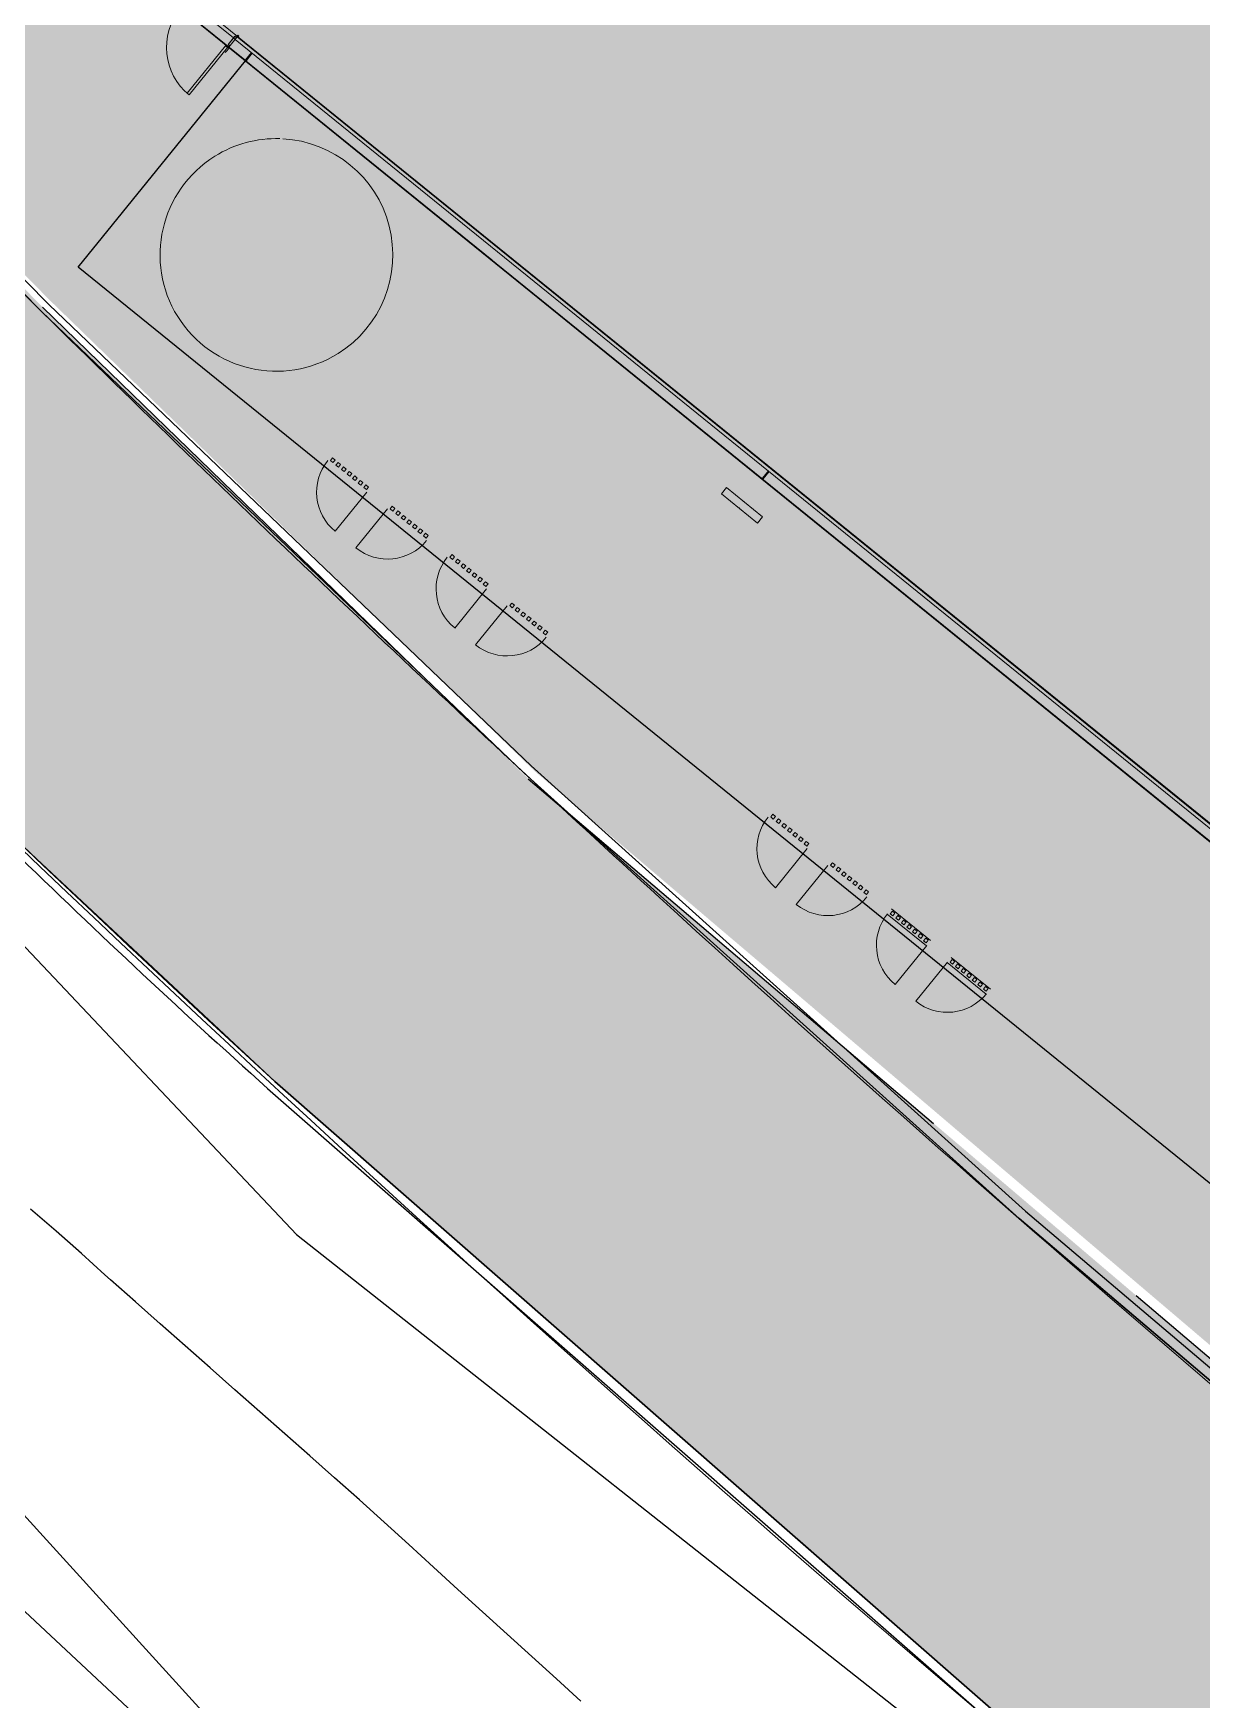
# Model space of a CAD drawing. Header units: metres. Extents: x 3 to 509016, y 4 to 6969473.
# Drawn here: x 507828.73 to 507846.29, y 6967103.92 to 6967128.99 of the extents above; entities that cross this region are included whole.
import ezdxf

# ---------------------------------------------------------------- set-up
doc = ezdxf.new("R2010")
doc.units = ezdxf.units.M
doc.linetypes.add('ISO-DASHED', pattern=[12, 8, -4])
doc.linetypes.add('ISO-DATUM', pattern=[30, 25, -5])
doc.layers.add('_PROP-BDY', color=6, linetype='Continuous', plot=False)
doc.layers.add('A-DOOR', color=252, linetype='Continuous', lineweight=5, plot=False)
for name, color, linetype, lineweight in [('A-DOOR-FRAM', 252, 'Continuous', 5), ('A-FLOR', 252, 'Continuous', 5), ('A-GLAZ-CWMG', 252, 'Continuous', 5), ('A-WALL', 252, 'Continuous', 5), ('A-WALL-FNSH', 252, 'Continuous', 5), ('D_UG_PIPES', 252, 'EXIST_SWD', 0), ('F-FIRE', 252, 'Continuous', 5), ('P-EQPM', 252, 'Continuous', 5)]:
    doc.layers.add(name, color=color, linetype=linetype, lineweight=lineweight)
doc.layers.add('C_HATCH_PR_BUILDING', color=7, linetype='Continuous', true_color=0xffffff)
doc.layers.add('HATCH_PAVEMENT_FOOTPATH', color=7, linetype='Continuous', true_color=0xffe8a3)
for name, color, linetype in [('CIV_BUILDING FOOTPRINT', 252, 'ISO-DATUM'), ('EWS_BATTER TOE', 252, 'Continuous'), ('HATCH_PAVEMENT_CARPARK', 254, 'Continuous'), ('KRB_BACK', 252, 'Continuous'), ('KRB_INV BARRIER [TYPE 1]', 2, 'ISO-DASHED'), ('KRB_LIP', 252, 'Continuous'), ('PAV_FOOTPATH', 252, 'Continuous'), ('STRINGS LIP', 60, 'Continuous'), ('TOPO_BANK', 252, 'Continuous'), ('XREF', 7, 'Continuous')]:
    doc.layers.add(name, color=color, linetype=linetype)
doc.styles.get("Standard").update_dxf_attribs({"font": 'ARIALN.TTF'})
doc.linetypes.add('EXIST_SWD', pattern='A,5,-2.5,5,-2,["SWD",Standard,S=2.5,R=0,X=0,Y=-1.25],-8,5,-2.5,5,-2.5', length=37.5)

# ---------------------------------------------------------------- blocks, each defined once
blk = doc.blocks.new('XD_HATCH')
at = {"layer": 'C_HATCH_PR_BUILDING'}
h = blk.add_hatch(color=256, dxfattribs=at)
h.dxf.hatch_style = 1
h.paths.add_polyline_path([(507766.711, 6967255.442), (507736.522, 6967229.203), (507736.707, 6967228.989), (507736.687, 6967228.971), (507782.566, 6967176.226), (507795.661, 6967161.161), (507797.004, 6967162.328), (507817.315, 6967142.708), (507816.19, 6967141.318), (507902.111, 6967071.732), (507911.801, 6967083.72), (507919.918, 6967093.76), (507927.265, 6967102.833), (507888.211, 6967134.462), (507891.102, 6967138.268), (507841.624, 6967217.742), (507824.766, 6967203.095), (507829.311, 6967190.607), (507825.752, 6967187.514), (507795.494, 6967222.404)])
at = {"layer": 'HATCH_PAVEMENT_CARPARK'}
h = blk.add_hatch(color=256, dxfattribs=at)
h.dxf.hatch_style = 1
edge = h.paths.add_edge_path()
edge.add_arc((507820.003, 6967266.085), 90.985, 212.49045, 214.43315, ccw=False)
edge.add_line((507743.26, 6967217.211), (507739.398, 6967223.586))
edge.add_line((507739.398, 6967223.586), (507735.794, 6967229.354))
edge.add_arc((507741.735, 6967233.063), 7.004, 130.4092, 211.9744, ccw=False)
edge.add_line((507737.195, 6967238.395), (507750.654, 6967250.094))
edge.add_line((507750.654, 6967250.094), (507741.05, 6967244.042))
edge.add_line((507741.05, 6967244.042), (507736.887, 6967241.488))
edge.add_line((507736.887, 6967241.488), (507736.596, 6967241.375))
edge.add_line((507736.596, 6967241.375), (507734.55, 6967240.12))
edge.add_line((507734.55, 6967240.12), (507731.321, 6967238.12))
edge.add_line((507731.321, 6967238.12), (507725.641, 6967234.654))
edge.add_line((507725.641, 6967234.654), (507731.043, 6967225.636))
edge.add_line((507731.043, 6967225.636), (507734.314, 6967220.406))
edge.add_line((507734.314, 6967220.406), (507740.71, 6967210.555))
edge.add_arc((507792.018, 6967243.469), 60.957, 212.67978, 223.00419)
edge.add_line((507747.44, 6967201.893), (507760.817, 6967187.542))
edge.add_line((507760.817, 6967187.542), (507809.449, 6967136.334))
edge.add_line((507809.449, 6967136.334), (507818.102, 6967127.228))
edge.add_line((507818.102, 6967127.228), (507823.852, 6967121.378))
edge.add_line((507823.852, 6967121.378), (507824.492, 6967120.745))
edge.add_arc((508006.447, 6967303.151), 257.643, 225.07103, 227.49079)
edge.add_line((507832.355, 6967113.225), (507846.232, 6967101.068))
edge.add_line((507846.232, 6967101.068), (507853.401, 6967095.287))
edge.add_line((507853.401, 6967095.287), (507861.259, 6967089.103))
edge.add_line((507861.259, 6967089.103), (507875.892, 6967078.04))
edge.add_line((507875.892, 6967078.04), (507894.996, 6967066.105))
edge.add_line((507894.996, 6967066.105), (507898.306, 6967064.422))
edge.add_arc((507903.258, 6967076.442), 13, 247.607, 320.5781)
edge.add_line((507913.301, 6967068.186), (507923.209, 6967080.381))
edge.add_line((507923.209, 6967080.381), (507928.884, 6967087.367))
edge.add_line((507928.884, 6967087.367), (507934.503, 6967094.285))
edge.add_arc((507925.6, 6967101.304), 11.338, 321.7466, 356.9562)
edge.add_arc((507925.051, 6967101.301), 11.886, 357.1121, 390.6511)
edge.add_line((507935.276, 6967107.361), (507928.355, 6967118.419))
edge.add_arc((507932.593, 6967121.072), 5, 172.2504, 212.042, ccw=False)
edge.add_line((507927.638, 6967121.746), (507927.905, 6967123.707))
edge.add_line((507927.905, 6967123.707), (507927.905, 6967123.707))
edge.add_line((507927.905, 6967123.707), (507928.222, 6967126.036))
edge.add_line((507928.222, 6967126.036), (507922.15, 6967126.731))
edge.add_line((507922.15, 6967126.731), (507921.982, 6967124.77))
edge.add_line((507921.982, 6967124.77), (507922.008, 6967120.889))
edge.add_arc((507933.653, 6967120.754), 11.645, 179.3346, 190.5058)
edge.add_arc((507935.181, 6967121.115), 13.214, 190.8395, 200.6804)
edge.add_arc((507934.907, 6967121.234), 13.001, 201.5983, 211.6011)
edge.add_line((507923.833, 6967114.422), (507928.422, 6967107.084))
edge.add_arc((507919.474, 6967101.5), 10.548, 18.5241, 31.9651, ccw=False)
edge.add_line((507929.475, 6967104.851), (507929.787, 6967103.654))
edge.add_line((507929.787, 6967103.654), (507929.949, 6967102.428))
edge.add_arc((507919.973, 6967101.735), 10, -10.2075, 3.9733, ccw=False)
edge.add_arc((507921.309, 6967101.319), 8.612, 334.462, 350.9422, ccw=False)
edge.add_line((507929.08, 6967097.606), (507928.501, 6967096.513))
edge.add_line((507928.501, 6967096.513), (507927.791, 6967095.501))
edge.add_line((507927.791, 6967095.501), (507924.256, 6967091.166))
edge.add_line((507924.256, 6967091.166), (507918.568, 6967084.191))
edge.add_line((507918.568, 6967084.191), (507911.58, 6967075.614))
edge.add_line((507911.58, 6967075.614), (507910.645, 6967074.541))
edge.add_line((507910.645, 6967074.541), (507910.131, 6967074.048))
edge.add_line((507910.131, 6967074.048), (507909.863, 6967073.813))
edge.add_line((507909.863, 6967073.813), (507909.587, 6967073.587))
edge.add_line((507909.587, 6967073.587), (507909.304, 6967073.367))
edge.add_line((507909.304, 6967073.367), (507909.013, 6967073.157))
edge.add_line((507909.013, 6967073.157), (507908.416, 6967072.764))
edge.add_line((507908.416, 6967072.764), (507907.795, 6967072.408))
edge.add_line((507907.795, 6967072.408), (507907.154, 6967072.091))
edge.add_line((507907.154, 6967072.091), (507906.825, 6967071.948))
edge.add_line((507906.825, 6967071.948), (507906.493, 6967071.814))
edge.add_line((507906.493, 6967071.814), (507905.816, 6967071.577))
edge.add_line((507905.816, 6967071.577), (507905.127, 6967071.382))
edge.add_line((507905.127, 6967071.382), (507904.429, 6967071.208))
edge.add_line((507904.429, 6967071.208), (507903.012, 6967071.034))
edge.add_line((507903.012, 6967071.034), (507901.581, 6967071.056))
edge.add_line((507901.581, 6967071.056), (507900.489, 6967071.127))
edge.add_line((507900.489, 6967071.127), (507899.41, 6967071.292))
edge.add_line((507899.41, 6967071.292), (507898.989, 6967071.383))
edge.add_line((507898.989, 6967071.383), (507898.134, 6967071.614))
edge.add_line((507898.134, 6967071.614), (507897.297, 6967071.904))
edge.add_line((507897.297, 6967071.904), (507895.368, 6967072.947))
edge.add_line((507895.368, 6967072.947), (507879.298, 6967082.987))
edge.add_line((507879.298, 6967082.987), (507866.995, 6967092.289))
edge.add_line((507866.995, 6967092.289), (507856.54, 6967100.453))
edge.add_line((507856.54, 6967100.453), (507836.168, 6967117.777))
edge.add_line((507836.168, 6967117.777), (507828.863, 6967124.875))
edge.add_line((507828.863, 6967124.875), (507821.037, 6967132.845))
edge.add_line((507821.037, 6967132.845), (507813.741, 6967140.457))
edge.add_line((507813.741, 6967140.457), (507815.658, 6967142.761))
edge.add_line((507815.658, 6967142.761), (507797.065, 6967160.683))
edge.add_line((507797.065, 6967160.683), (507795.715, 6967159.508))
edge.add_line((507795.715, 6967159.508), (507754.472, 6967202.936))
edge.add_line((507754.472, 6967202.936), (507751.459, 6967206.268))
edge.add_arc((507819.868, 6967266.093), 90.877, 214.4857, 221.17028, ccw=False)
at = {"layer": 'HATCH_PAVEMENT_FOOTPATH'}
h = blk.add_hatch(color=256, dxfattribs=at)
h.dxf.hatch_style = 1
h.paths.add_polyline_path([(507816.19, 6967141.318), (507817.315, 6967142.708), (507797.004, 6967162.328), (507795.661, 6967161.161), (507782.566, 6967176.226), (507736.687, 6967228.971), (507736.707, 6967228.989), (507736.521, 6967229.201), (507736.245, 6967228.918), (507736.554, 6967228.404), (507736.811, 6967227.975), (507737.068, 6967227.546), (507737.326, 6967227.118), (507737.583, 6967226.689), (507737.846, 6967226.25), (507738.098, 6967225.832), (507738.355, 6967225.403), (507738.613, 6967224.974), (507738.87, 6967224.546), (507739.128, 6967224.117), (507739.435, 6967223.606), (507739.647, 6967223.266), (507739.913, 6967222.842), (507740.178, 6967222.419), (507740.444, 6967221.995), (507740.709, 6967221.571), (507740.974, 6967221.147), (507741.24, 6967220.723), (507741.411, 6967220.45), (507741.505, 6967220.3), (507741.77, 6967219.876), (507742.035, 6967219.452), (507742.301, 6967219.028), (507742.566, 6967218.604), (507742.831, 6967218.18), (507743.096, 6967217.756), (507743.387, 6967217.291), (507743.629, 6967216.913), (507743.901, 6967216.494), (507744.224, 6967216), (507744.45, 6967215.66), (507744.728, 6967215.246), (507745.084, 6967214.723), (507745.292, 6967214.422), (507745.577, 6967214.012), (507745.865, 6967213.604), (507746.155, 6967213.198), (507746.447, 6967212.793), (507746.741, 6967212.39), (507747.038, 6967211.989), (507747.337, 6967211.589), (507747.638, 6967211.19), (507747.941, 6967210.794), (507748.246, 6967210.399), (507748.554, 6967210.006), (507748.863, 6967209.614), (507749.175, 6967209.224), (507749.489, 6967208.836), (507749.805, 6967208.45), (507750.123, 6967208.065), (507750.444, 6967207.683), (507750.766, 6967207.301), (507751.091, 6967206.922), (507751.417, 6967206.545), (507751.571, 6967206.368), (507751.748, 6967206.173), (507752.418, 6967205.431), (507753.089, 6967204.689), (507753.759, 6967203.947), (507754.582, 6967203.038), (507755.112, 6967202.479), (507755.8, 6967201.754), (507756.489, 6967201.029), (507757.178, 6967200.304), (507757.866, 6967199.579), (507758.555, 6967198.854), (507758.732, 6967198.667), (507759.244, 6967198.129), (507759.932, 6967197.404), (507760.621, 6967196.679), (507761.31, 6967195.953), (507761.998, 6967195.228), (507762.687, 6967194.503), (507763.375, 6967193.778), (507764.064, 6967193.053), (507764.753, 6967192.328), (507765.276, 6967191.777), (507765.441, 6967191.603), (507766.13, 6967190.878), (507766.819, 6967190.153), (507767.507, 6967189.428), (507768.196, 6967188.702), (507768.885, 6967187.977), (507769.573, 6967187.252), (507770.262, 6967186.527), (507770.951, 6967185.802), (507771.639, 6967185.077), (507772.328, 6967184.352), (507773.016, 6967183.627), (507773.705, 6967182.902), (507774.394, 6967182.176), (507775.082, 6967181.451), (507775.771, 6967180.726), (507776.46, 6967180.001), (507777.148, 6967179.276), (507777.837, 6967178.551), (507778.526, 6967177.826), (507779.214, 6967177.101), (507779.903, 6967176.376), (507780.591, 6967175.651), (507781.28, 6967174.925), (507781.969, 6967174.2), (507782.657, 6967173.475), (507783.346, 6967172.75), (507784.035, 6967172.025), (507784.723, 6967171.3), (507785.412, 6967170.575), (507786.101, 6967169.85), (507786.789, 6967169.125), (507787.478, 6967168.399), (507788.166, 6967167.674), (507788.855, 6967166.949), (507789.544, 6967166.224), (507790.232, 6967165.499), (507790.921, 6967164.774), (507791.61, 6967164.049), (507792.298, 6967163.324), (507792.987, 6967162.599), (507793.676, 6967161.874), (507794.364, 6967161.148), (507795.053, 6967160.423), (507795.725, 6967159.716), (507796.281, 6967160.199), (507797.07, 6967160.886), (507797.235, 6967160.727), (507797.955, 6967160.033), (507798.675, 6967159.339), (507799.395, 6967158.645), (507800.115, 6967157.951), (507800.835, 6967157.257), (507801.555, 6967156.563), (507802.275, 6967155.869), (507802.995, 6967155.175), (507803.715, 6967154.481), (507804.435, 6967153.787), (507805.155, 6967153.093), (507805.875, 6967152.399), (507806.595, 6967151.705), (507807.315, 6967151.011), (507808.035, 6967150.317), (507808.755, 6967149.623), (507809.475, 6967148.929), (507810.195, 6967148.235), (507810.915, 6967147.541), (507811.635, 6967146.847), (507812.355, 6967146.153), (507813.074, 6967145.459), (507813.794, 6967144.765), (507814.514, 6967144.071), (507815.234, 6967143.377), (507815.861, 6967142.774), (507815.606, 6967142.459), (507814.977, 6967141.681), (507814.348, 6967140.904), (507813.941, 6967140.466), (507814.091, 6967140.308), (507816.88, 6967137.44), (507817.569, 6967136.715), (507818.257, 6967135.99), (507818.946, 6967135.265), (507819.635, 6967134.54), (507820.323, 6967133.815), (507821.145, 6967132.95), (507821.708, 6967132.376), (507822.409, 6967131.662), (507823.11, 6967130.949), (507823.81, 6967130.235), (507824.511, 6967129.521), (507825.211, 6967128.808), (507825.912, 6967128.094), (507826.613, 6967127.381), (507827.313, 6967126.667), (507828.014, 6967125.954), (507828.714, 6967125.24), (507828.968, 6967124.982), (507829.423, 6967124.54), (507830.14, 6967123.843), (507830.858, 6967123.146), (507831.575, 6967122.449), (507832.292, 6967121.752), (507833.009, 6967121.055), (507833.726, 6967120.358), (507834.444, 6967119.662), (507835.161, 6967118.965), (507835.878, 6967118.268), (507836.269, 6967117.888), (507836.608, 6967117.6), (507837.37, 6967116.952), (507838.132, 6967116.304), (507838.893, 6967115.656), (507839.655, 6967115.009), (507840.417, 6967114.361), (507841.179, 6967113.713), (507841.941, 6967113.065), (507842.702, 6967112.417), (507843.464, 6967111.77), (507844.226, 6967111.122), (507844.988, 6967110.474), (507845.75, 6967109.826), (507846.511, 6967109.178), (507847.273, 6967108.531), (507848.035, 6967107.883), (507848.797, 6967107.235), (507849.559, 6967106.587), (507850.32, 6967105.939), (507851.082, 6967105.291), (507851.844, 6967104.644), (507852.606, 6967103.996), (507853.368, 6967103.348), (507854.129, 6967102.7), (507854.891, 6967102.052), (507855.653, 6967101.405), (507856.415, 6967100.757), (507856.635, 6967100.57), (507857.19, 6967100.136), (507857.979, 6967099.52), (507858.767, 6967098.905), (507859.555, 6967098.289), (507860.343, 6967097.674), (507861.131, 6967097.058), (507861.919, 6967096.443), (507862.707, 6967095.827), (507863.496, 6967095.212), (507864.284, 6967094.596), (507865.072, 6967093.981), (507865.86, 6967093.365), (507866.648, 6967092.75), (507867.086, 6967092.408), (507867.439, 6967092.141), (507868.236, 6967091.538), (507869.034, 6967090.935), (507869.832, 6967090.332), (507870.629, 6967089.729), (507871.427, 6967089.126), (507872.225, 6967088.523), (507873.022, 6967087.92), (507873.82, 6967087.317), (507874.618, 6967086.714), (507875.416, 6967086.111), (507876.213, 6967085.508), (507877.011, 6967084.905), (507877.809, 6967084.301), (507878.606, 6967083.698), (507879.394, 6967083.104), (507880.242, 6967082.574), (507881.09, 6967082.045), (507881.938, 6967081.515), (507882.786, 6967080.985), (507883.634, 6967080.455), (507884.482, 6967079.925), (507885.331, 6967079.395), (507886.179, 6967078.865), (507887.027, 6967078.335), (507887.875, 6967077.806), (507888.723, 6967077.276), (507889.571, 6967076.746), (507890.419, 6967076.216), (507890.786, 6967075.987), (507891.267, 6967075.686), (507892.115, 6967075.156), (507892.963, 6967074.626), (507893.811, 6967074.097), (507894.659, 6967073.567), (507895.507, 6967073.037), (507895.932, 6967072.787), (507896.368, 6967072.553), (507896.812, 6967072.337), (507897.264, 6967072.139), (507897.724, 6967071.959), (507898.191, 6967071.798), (507898.393, 6967071.735), (507898.664, 6967071.655), (507899.143, 6967071.532), (507899.625, 6967071.428), (507900.112, 6967071.343), (507900.602, 6967071.277), (507901.094, 6967071.232), (507901.587, 6967071.206), (507902.081, 6967071.2), (507902.575, 6967071.213), (507903.067, 6967071.247), (507903.173, 6967071.258), (507902.299, 6967071.964), (507902.111, 6967071.732)])
blk = doc.blocks.new('25027_BNP_Skygate Play-Sheet - 000101 - SITE PLAN')
at = {"layer": '_PROP-BDY'}
for p, q in [((-2260611, 4059444), (-2388364, 4033725)), ((-2388364, 4033725), (-2421585, 4021829))]:
    blk.add_line(p, q, dxfattribs=at)
at = {"layer": 'A-DOOR'}
for p, q in [((-2379834, 4026781), (-2380080, 4027496)), ((-2379456, 4026912), (-2379702, 4027627)), ((-2379372, 4026914), (-2379419, 4026898)), ((-2379419, 4026898), (-2379403, 4026850)), ((-2379356, 4026867), (-2379372, 4026914)), ((-2379270, 4026949), (-2379317, 4026933)), ((-2379317, 4026933), (-2379301, 4026885)), ((-2379301, 4026885), (-2379254, 4026902)), ((-2379254, 4026902), (-2379270, 4026949)), ((-2379168, 4026984), (-2379216, 4026968)), ((-2379216, 4026968), (-2379199, 4026921)), ((-2379199, 4026921), (-2379152, 4026937)), ((-2379152, 4026937), (-2379168, 4026984)), ((-2379067, 4027019), (-2379114, 4027003)), ((-2379114, 4027003), (-2379098, 4026956)), ((-2379098, 4026956), (-2379050, 4026972)), ((-2379050, 4026972), (-2379067, 4027019)), ((-2378965, 4027054), (-2379012, 4027038)), ((-2379012, 4027038), (-2378996, 4026991)), ((-2378996, 4026991), (-2378948, 4027007)), ((-2378948, 4027007), (-2378965, 4027054)), ((-2378863, 4027089), (-2378910, 4027073)), ((-2378910, 4027073), (-2378894, 4027026)), ((-2378894, 4027026), (-2378847, 4027042)), ((-2378847, 4027042), (-2378863, 4027089)), ((-2378761, 4027124), (-2378808, 4027108)), ((-2378808, 4027108), (-2378792, 4027061)), ((-2378792, 4027061), (-2378745, 4027077)), ((-2378745, 4027077), (-2378761, 4027124)), ((-2382021, 4026028), (-2382267, 4026743)), ((-2381642, 4026159), (-2381889, 4026874)), ((-2380160, 4026643), (-2380207, 4026626)), ((-2380144, 4026595), (-2380160, 4026643)), ((-2380058, 4026678), (-2380105, 4026662)), ((-2380105, 4026662), (-2380089, 4026614)), ((-2380042, 4026631), (-2380058, 4026678)), ((-2379956, 4026713), (-2380003, 4026697)), ((-2380003, 4026697), (-2379987, 4026649)), ((-2379987, 4026649), (-2379940, 4026666)), ((-2379940, 4026666), (-2379956, 4026713)), ((-2379854, 4026748), (-2379902, 4026732)), ((-2379902, 4026732), (-2379885, 4026684)), ((-2379885, 4026684), (-2379838, 4026701)), ((-2379838, 4026701), (-2379854, 4026748)), ((-2379403, 4026850), (-2379356, 4026867)), ((-2380465, 4026537), (-2380513, 4026521)), ((-2380513, 4026521), (-2380496, 4026474)), ((-2380496, 4026474), (-2380449, 4026490)), ((-2380449, 4026490), (-2380465, 4026537)), ((-2380364, 4026573), (-2380411, 4026556)), ((-2380411, 4026556), (-2380395, 4026509)), ((-2380395, 4026509), (-2380347, 4026525)), ((-2380347, 4026525), (-2380364, 4026573)), ((-2380262, 4026608), (-2380309, 4026591)), ((-2380309, 4026591), (-2380293, 4026544)), ((-2380293, 4026544), (-2380245, 4026560)), ((-2380245, 4026560), (-2380262, 4026608)), ((-2380207, 4026626), (-2380191, 4026579)), ((-2380191, 4026579), (-2380144, 4026595)), ((-2380089, 4026614), (-2380042, 4026631)), ((-2381559, 4026161), (-2381606, 4026145)), ((-2381606, 4026145), (-2381590, 4026097)), ((-2381542, 4026114), (-2381559, 4026161)), ((-2381457, 4026196), (-2381504, 4026180)), ((-2381504, 4026180), (-2381488, 4026133)), ((-2381488, 4026133), (-2381441, 4026149)), ((-2381441, 4026149), (-2381457, 4026196)), ((-2381355, 4026231), (-2381402, 4026215)), ((-2381402, 4026215), (-2381386, 4026168)), ((-2381386, 4026168), (-2381339, 4026184)), ((-2381339, 4026184), (-2381355, 4026231)), ((-2381253, 4026266), (-2381300, 4026250)), ((-2381300, 4026250), (-2381284, 4026203)), ((-2381284, 4026203), (-2381237, 4026219)), ((-2381237, 4026219), (-2381253, 4026266)), ((-2381151, 4026301), (-2381199, 4026285)), ((-2381199, 4026285), (-2381182, 4026238)), ((-2381182, 4026238), (-2381135, 4026254)), ((-2381135, 4026254), (-2381151, 4026301)), ((-2381049, 4026336), (-2381097, 4026320)), ((-2381097, 4026320), (-2381080, 4026273)), ((-2381080, 4026273), (-2381033, 4026289)), ((-2381033, 4026289), (-2381049, 4026336)), ((-2380948, 4026371), (-2380995, 4026355)), ((-2380995, 4026355), (-2380979, 4026308)), ((-2380979, 4026308), (-2380931, 4026324)), ((-2380931, 4026324), (-2380948, 4026371)), ((-2382346, 4025890), (-2382394, 4025874)), ((-2382330, 4025843), (-2382346, 4025890)), ((-2382245, 4025925), (-2382292, 4025909)), ((-2382292, 4025909), (-2382276, 4025861)), ((-2382228, 4025878), (-2382245, 4025925)), ((-2382143, 4025960), (-2382190, 4025944)), ((-2382190, 4025944), (-2382174, 4025896)), ((-2382174, 4025896), (-2382126, 4025913)), ((-2382126, 4025913), (-2382143, 4025960)), ((-2382041, 4025995), (-2382088, 4025979)), ((-2382088, 4025979), (-2382072, 4025931)), ((-2382072, 4025931), (-2382025, 4025948)), ((-2382025, 4025948), (-2382041, 4025995)), ((-2381590, 4026097), (-2381542, 4026114)), ((-2372972, 4026012), (-2372934, 4026025)), ((-2372672, 4025142), (-2372972, 4026012)), ((-2372934, 4026025), (-2372634, 4025155)), ((-2382652, 4025785), (-2382699, 4025768)), ((-2382699, 4025768), (-2382683, 4025721)), ((-2382683, 4025721), (-2382636, 4025737)), ((-2382636, 4025737), (-2382652, 4025785)), ((-2382550, 4025820), (-2382597, 4025803)), ((-2382597, 4025803), (-2382581, 4025756)), ((-2382581, 4025756), (-2382534, 4025772)), ((-2382534, 4025772), (-2382550, 4025820)), ((-2382448, 4025855), (-2382496, 4025838)), ((-2382496, 4025838), (-2382479, 4025791)), ((-2382479, 4025791), (-2382432, 4025807)), ((-2382432, 4025807), (-2382448, 4025855)), ((-2382394, 4025874), (-2382377, 4025826)), ((-2382377, 4025826), (-2382330, 4025843)), ((-2382276, 4025861), (-2382228, 4025878)), ((-2372634, 4025155), (-2372672, 4025142)), ((-2387890, 4024007), (-2388136, 4024723)), ((-2387512, 4024138), (-2387758, 4024853)), ((-2387428, 4024140), (-2387475, 4024124)), ((-2387412, 4024093), (-2387428, 4024140)), ((-2387326, 4024175), (-2387373, 4024159)), ((-2387373, 4024159), (-2387357, 4024112)), ((-2387310, 4024128), (-2387326, 4024175)), ((-2387224, 4024210), (-2387271, 4024194)), ((-2387271, 4024194), (-2387255, 4024147)), ((-2387255, 4024147), (-2387208, 4024163)), ((-2387208, 4024163), (-2387224, 4024210)), ((-2387122, 4024245), (-2387170, 4024229)), ((-2387170, 4024229), (-2387153, 4024182)), ((-2387153, 4024182), (-2387106, 4024198)), ((-2387106, 4024198), (-2387122, 4024245)), ((-2387020, 4024280), (-2387068, 4024264)), ((-2387068, 4024264), (-2387051, 4024217)), ((-2387051, 4024217), (-2387004, 4024233)), ((-2387004, 4024233), (-2387020, 4024280)), ((-2386919, 4024315), (-2386966, 4024299)), ((-2386966, 4024299), (-2386950, 4024252)), ((-2386950, 4024252), (-2386902, 4024268)), ((-2386902, 4024268), (-2386919, 4024315)), ((-2386817, 4024350), (-2386864, 4024334)), ((-2386864, 4024334), (-2386848, 4024287)), ((-2386848, 4024287), (-2386800, 4024303)), ((-2386800, 4024303), (-2386817, 4024350)), ((-2390076, 4023254), (-2390323, 4023970)), ((-2389698, 4023385), (-2389944, 4024100)), ((-2388114, 4023904), (-2388161, 4023888)), ((-2388161, 4023888), (-2388145, 4023840)), ((-2388097, 4023857), (-2388114, 4023904)), ((-2388012, 4023939), (-2388059, 4023923)), ((-2388059, 4023923), (-2388043, 4023875)), ((-2388043, 4023875), (-2387996, 4023892)), ((-2387996, 4023892), (-2388012, 4023939)), ((-2387910, 4023974), (-2387957, 4023958)), ((-2387957, 4023958), (-2387941, 4023910)), ((-2387941, 4023910), (-2387894, 4023927)), ((-2387894, 4023927), (-2387910, 4023974)), ((-2387475, 4024124), (-2387459, 4024077)), ((-2387459, 4024077), (-2387412, 4024093)), ((-2387357, 4024112), (-2387310, 4024128)), ((-2388521, 4023764), (-2388568, 4023747)), ((-2388568, 4023747), (-2388552, 4023700)), ((-2388552, 4023700), (-2388505, 4023716)), ((-2388505, 4023716), (-2388521, 4023764)), ((-2388419, 4023799), (-2388467, 4023782)), ((-2388467, 4023782), (-2388450, 4023735)), ((-2388450, 4023735), (-2388403, 4023751)), ((-2388403, 4023751), (-2388419, 4023799)), ((-2388317, 4023834), (-2388365, 4023817)), ((-2388365, 4023817), (-2388348, 4023770)), ((-2388348, 4023770), (-2388301, 4023786)), ((-2388301, 4023786), (-2388317, 4023834)), ((-2388216, 4023869), (-2388263, 4023853)), ((-2388263, 4023853), (-2388247, 4023805)), ((-2388247, 4023805), (-2388199, 4023822)), ((-2388199, 4023822), (-2388216, 4023869)), ((-2388145, 4023840), (-2388097, 4023857)), ((-2389614, 4023387), (-2389662, 4023371)), ((-2389598, 4023340), (-2389614, 4023387)), ((-2389513, 4023422), (-2389560, 4023406)), ((-2389560, 4023406), (-2389544, 4023359)), ((-2389496, 4023375), (-2389513, 4023422)), ((-2389411, 4023457), (-2389458, 4023441)), ((-2389458, 4023441), (-2389442, 4023394)), ((-2389442, 4023394), (-2389395, 4023410)), ((-2389395, 4023410), (-2389411, 4023457)), ((-2389309, 4023492), (-2389356, 4023476)), ((-2389356, 4023476), (-2389340, 4023429)), ((-2389340, 4023429), (-2389293, 4023445)), ((-2389293, 4023445), (-2389309, 4023492)), ((-2389207, 4023527), (-2389254, 4023511)), ((-2389254, 4023511), (-2389238, 4023464)), ((-2389238, 4023464), (-2389191, 4023480)), ((-2389191, 4023480), (-2389207, 4023527)), ((-2389105, 4023562), (-2389153, 4023546)), ((-2389153, 4023546), (-2389136, 4023499)), ((-2389136, 4023499), (-2389089, 4023515)), ((-2389089, 4023515), (-2389105, 4023562)), ((-2389003, 4023598), (-2389051, 4023581)), ((-2389051, 4023581), (-2389034, 4023534)), ((-2389034, 4023534), (-2388987, 4023550)), ((-2388987, 4023550), (-2389003, 4023598)), ((-2390300, 4023151), (-2390348, 4023135)), ((-2390348, 4023135), (-2390331, 4023087)), ((-2390284, 4023104), (-2390300, 4023151)), ((-2390199, 4023186), (-2390246, 4023170)), ((-2390246, 4023170), (-2390230, 4023122)), ((-2390230, 4023122), (-2390182, 4023139)), ((-2390182, 4023139), (-2390199, 4023186)), ((-2390097, 4023221), (-2390144, 4023205)), ((-2390144, 4023205), (-2390128, 4023158)), ((-2390128, 4023158), (-2390080, 4023174)), ((-2390080, 4023174), (-2390097, 4023221)), ((-2389662, 4023371), (-2389645, 4023324)), ((-2389645, 4023324), (-2389598, 4023340)), ((-2389544, 4023359), (-2389496, 4023375)), ((-2390708, 4023011), (-2390755, 4022994)), ((-2390755, 4022994), (-2390739, 4022947)), ((-2390739, 4022947), (-2390692, 4022963)), ((-2390692, 4022963), (-2390708, 4023011)), ((-2390606, 4023046), (-2390653, 4023029)), ((-2390653, 4023029), (-2390637, 4022982)), ((-2390637, 4022982), (-2390590, 4022998)), ((-2390590, 4022998), (-2390606, 4023046)), ((-2390504, 4023081), (-2390551, 4023065)), ((-2390551, 4023065), (-2390535, 4023017)), ((-2390535, 4023017), (-2390488, 4023034)), ((-2390488, 4023034), (-2390504, 4023081)), ((-2390402, 4023116), (-2390450, 4023100)), ((-2390450, 4023100), (-2390433, 4023052)), ((-2390433, 4023052), (-2390386, 4023069)), ((-2390386, 4023069), (-2390402, 4023116)), ((-2390331, 4023087), (-2390284, 4023104))]:
    blk.add_line(p, q, dxfattribs=at)
for centre, radius, start, end in [((-2379456, 4026912), 756, 19.0004, 109.0004), ((-2379834, 4026781), 756, 109.0004, 199.0004), ((-2381642, 4026159), 756, 19.0004, 109.0004), ((-2382021, 4026028), 756, 109.0004, 199.0004), ((-2372672, 4025142), 920, 19.0004, 109.0004), ((-2387512, 4024138), 756, 19.0004, 109.0004), ((-2387890, 4024007), 756, 109.0004, 199.0004), ((-2389698, 4023385), 756, 19.0004, 109.0004), ((-2390076, 4023254), 756, 109.0004, 199.0004)]:
    blk.add_arc(centre, radius, start, end, dxfattribs=at)
at = {"layer": 'A-DOOR-FRAM'}
for p, q in [((-2372693, 4025135), (-2372674, 4025141)), ((-2372693, 4025135), (-2372674, 4025141)), ((-2372675, 4025139), (-2372690, 4025134)), ((-2372675, 4025139), (-2372690, 4025134)), ((-2372662, 4025100), (-2372675, 4025139)), ((-2372675, 4025139), (-2372662, 4025100)), ((-2372674, 4025141), (-2372661, 4025103)), ((-2372661, 4025103), (-2372674, 4025141)), ((-2372688, 4025122), (-2372693, 4025135)), ((-2372693, 4025135), (-2372688, 4025122)), ((-2372690, 4025134), (-2372687, 4025124)), ((-2372687, 4025124), (-2372690, 4025134)), ((-2372674, 4025126), (-2372688, 4025122)), ((-2372674, 4025126), (-2372688, 4025122)), ((-2372687, 4025124), (-2372675, 4025128)), ((-2372687, 4025124), (-2372675, 4025128)), ((-2372675, 4025128), (-2372674, 4025126)), ((-2372674, 4025126), (-2372675, 4025128)), ((-2372638, 4025108), (-2372662, 4025100)), ((-2372638, 4025108), (-2372662, 4025100)), ((-2372661, 4025103), (-2372637, 4025111)), ((-2372661, 4025103), (-2372637, 4025111)), ((-2372589, 4024963), (-2372638, 4025108)), ((-2372637, 4025111), (-2372586, 4024962)), ((-2372620, 4024922), (-2372606, 4024927)), ((-2372620, 4024922), (-2372606, 4024927)), ((-2372615, 4024909), (-2372620, 4024922)), ((-2372620, 4024922), (-2372615, 4024909)), ((-2372605, 4024925), (-2372617, 4024921)), ((-2372605, 4024925), (-2372617, 4024921)), ((-2372617, 4024921), (-2372614, 4024911)), ((-2372614, 4024911), (-2372617, 4024921)), ((-2372596, 4024915), (-2372615, 4024909)), ((-2372596, 4024915), (-2372615, 4024909)), ((-2372614, 4024911), (-2372599, 4024917)), ((-2372614, 4024911), (-2372599, 4024917)), ((-2372612, 4024955), (-2372589, 4024963)), ((-2372612, 4024955), (-2372589, 4024963)), ((-2372599, 4024917), (-2372612, 4024955)), ((-2372612, 4024955), (-2372599, 4024917)), ((-2372586, 4024962), (-2372610, 4024954)), ((-2372586, 4024962), (-2372610, 4024954)), ((-2372610, 4024954), (-2372596, 4024915)), ((-2372596, 4024915), (-2372610, 4024954)), ((-2372606, 4024927), (-2372605, 4024925)), ((-2372605, 4024925), (-2372606, 4024927))]:
    blk.add_line(p, q, dxfattribs=at)
at = {"layer": 'A-FLOR', "flags": 128}
blk.add_lwpolyline([(-2372695, 4025141), (-2372708, 4025177), (-2372720, 4025213)], dxfattribs=at)
at = {"layer": 'A-FLOR'}
for points in [[(-2411511, 4024905), (-2400296, 4028922), (-2388868, 4032341), (-2377291, 4035145)], [(-2363580, 4032046), (-2367508, 4031247), (-2371421, 4030377), (-2375318, 4029438)]]:
    blk.add_open_spline(points, degree=3, dxfattribs=at)
blk.add_open_spline([(-2375318, 4029438), (-2379215, 4028499), (-2390855, 4025472), (-2402321, 4021823), (-2409869, 4019121)], degree=3, knots=[-0.75, -0.75, -0.75, -0.75, -0.5, 0, 0, 0, 0], dxfattribs=at)
at = {"layer": 'A-GLAZ-CWMG'}
for p, q in [((-2389701, 4023392), (-2388986, 4023639)), ((-2389668, 4023298), (-2388953, 4023544)), ((-2390079, 4023262), (-2390794, 4023016)), ((-2390047, 4023168), (-2390762, 4022921))]:
    blk.add_line(p, q, dxfattribs=at)
at = {"layer": 'A-WALL'}
for p, q in [((-2374287, 4028800), (-2409744, 4016591)), ((-2372985, 4025018), (-2374287, 4028800)), ((-2372968, 4025024), (-2370914, 4025731)), ((-2370846, 4025534), (-2372611, 4024926)), ((-2370899, 4025578), (-2372597, 4024993)), ((-2372630, 4024982), (-2411063, 4011748)), ((-2372614, 4024935), (-2411047, 4011701)), ((-2373001, 4025013), (-2382423, 4021769)), ((-2373001, 4025013), (-2372985, 4025018)), ((-2372988, 4025007), (-2373001, 4025013)), ((-2372943, 4024874), (-2372988, 4025007)), ((-2372968, 4025024), (-2372985, 4025018)), ((-2372968, 4025024), (-2372974, 4025012)), ((-2372974, 4025012), (-2372928, 4024879)), ((-2372614, 4024935), (-2372679, 4025124)), ((-2372598, 4024993), (-2372630, 4024982)), ((-2382456, 4021757), (-2391878, 4018513)), ((-2382456, 4021757), (-2382423, 4021769)), ((-2382443, 4021751), (-2382456, 4021757)), ((-2382398, 4021619), (-2382443, 4021751)), ((-2382423, 4021769), (-2382429, 4021756)), ((-2382429, 4021756), (-2382384, 4021623))]:
    blk.add_line(p, q, dxfattribs=at)
at = {"layer": 'A-WALL-FNSH'}
for p, q in [((-2411044, 4011692), (-2372611, 4024926)), ((-2372611, 4024926), (-2372614, 4024935))]:
    blk.add_line(p, q, dxfattribs=at)
at = {"layer": 'F-FIRE'}
for p, q in [((-2382301, 4022403), (-2382963, 4022175)), ((-2382262, 4022289), (-2382301, 4022403)), ((-2382963, 4022175), (-2382924, 4022062)), ((-2382924, 4022062), (-2382262, 4022289))]:
    blk.add_line(p, q, dxfattribs=at)
for start, end in [(94.0004, 124.0004), (274.0004, 304.0004)]:
    blk.add_arc((-2382612, 4022232), 60, start, end, dxfattribs=at)
at = {"layer": 'P-EQPM'}
for start, end in [(0, 180), (180, 324.785), (326.2832, 0)]:
    blk.add_arc((-2375708, 4026174), 1750, start, end, dxfattribs=at)
blk = doc.blocks.new('XE_ARCH')
at = {"xscale": 0.001, "yscale": 0.001, "zscale": 0.001, "rotation": 121.996}
blk.add_blockref('25027_BNP_Skygate Play-Sheet - 000101 - SITE PLAN', (509988.126, 6971273.77), dxfattribs=at)
blk = doc.blocks.new('XE_LOT BOUNDARY')
at = {"layer": '_PROP-BDY'}
for p, q in [((507743.179, 6967205.643), (507832.682, 6967110.924)), ((507832.682, 6967110.924), (507860.373, 6967089.054))]:
    blk.add_line(p, q, dxfattribs=at)
blk = doc.blocks.new('XE_SURVEY')
at = {"layer": 'D_UG_PIPES', "flags": 128}
blk.add_lwpolyline([(507741.016, 6967200.273), (507747.15, 6967192.291), (507752.549, 6967184.499), (507759.944, 6967176.492), (507766.427, 6967169.447), (507773.421, 6967161.557), (507780.398, 6967154.335), (507787.332, 6967147.004), (507794.664, 6967139.504), (507801.475, 6967132.601), (507808.45, 6967125.472), (507816.205, 6967118.339), (507825.113, 6967108.507), (507830.763, 6967103.224), (507837.747, 6967095.978), (507845.761, 6967088.945), (507853.422, 6967082.201), (507862.041, 6967076.014), (507870.746, 6967069.366), (507880.15, 6967063.579), (507889.541, 6967057.221), (507901.227, 6967052.696), (507905.257, 6967050.845), (507911.912, 6967049.364), (507914.386, 6967050.745), (507920.711, 6967053.97), (507930.606, 6967058.671), (507939.398, 6967065.326), (507941.267, 6967069.526), (507940.877, 6967073.658)], dxfattribs=at)
at = {"layer": 'TOPO_BANK'}
blk.add_polyline3d([(507723.895, 6967222.829, 4.371), (507730.134, 6967214.871, 4.105), (507737.489, 6967203.859, 3.688), (507743.512, 6967195.586, 3.655), (507750.898, 6967187.875, 3.554), (507760.503, 6967177.016, 3.598), (507770.647, 6967167.036, 3.639), (507777.921, 6967158.471, 3.477), (507785.998, 6967150.322, 3.457), (507794.026, 6967141.443, 3.458), (507803.174, 6967132.304, 3.515), (507810.571, 6967124.666, 3.543), (507819.277, 6967116.234, 3.546), (507826.23, 6967109.289, 3.707), (507832.809, 6967102.051, 3.721)], dxfattribs=at)
blk = doc.blocks.new('XD_DESIGN_1')
at = {"layer": 'CIV_BUILDING FOOTPRINT'}
blk.add_lwpolyline([(507766.713, 6967255.443), (507736.521, 6967229.201), (507795.661, 6967161.161), (507797.005, 6967162.329), (507817.315, 6967142.708), (507816.19, 6967141.319), (507902.111, 6967071.732), (507918.73, 6967092.373), (507927.226, 6967102.864), (507888.211, 6967134.463), (507891.284, 6967138.257), (507841.636, 6967217.752), (507824.767, 6967203.096), (507829.281, 6967190.691), (507825.699, 6967187.577), (507766.713, 6967255.443)], dxfattribs=at)
at = {"layer": 'EWS_BATTER TOE'}
blk.add_polyline3d([(507836.96, 6967103.9, 3.782), (507836.59, 6967104.237, 3.783), (507836.22, 6967104.574, 3.784), (507835.85, 6967104.91, 3.784), (507835.481, 6967105.247, 3.785), (507835.111, 6967105.584, 3.786), (507834.741, 6967105.92, 3.787), (507834.372, 6967106.257, 3.787), (507834.002, 6967106.594, 3.788), (507833.63, 6967106.929, 3.788), (507833.256, 6967107.26, 3.786), (507832.881, 6967107.591, 3.784), (507832.507, 6967107.923, 3.783), (507832.132, 6967108.254, 3.781), (507831.758, 6967108.585, 3.779), (507831.383, 6967108.916, 3.778), (507831.009, 6967109.248, 3.776), (507830.634, 6967109.579, 3.774), (507830.26, 6967109.91, 3.772), (507829.885, 6967110.241, 3.771), (507829.802, 6967110.314, 3.77), (507829.451, 6967110.638, 3.769), (507829.07, 6967110.973, 3.762), (507828.685, 6967111.303, 3.754)], dxfattribs=at)
at = {"layer": 'KRB_BACK'}
for points in [[(507750.752, 6967249.981), (507737.237, 6967238.233, 0.392592), (507736.258, 6967228.895), (507739.433, 6967223.608), (507741.411, 6967220.45), (507744.224, 6967216), (507745.08, 6967214.729), (507746.816, 6967212.288), (507750.525, 6967207.586), (507751.5, 6967206.449), (507754.582, 6967203.038), (507758.732, 6967198.667), (507761.052, 6967196.224), (507780.321, 6967175.909), (507795.675, 6967159.715), (507797.02, 6967160.885), (507815.803, 6967142.764), (507813.941, 6967140.466), (507821.903, 6967132.075), (507828.962, 6967124.907), (507836.209, 6967117.974), (507843.645, 6967111.274), (507851.269, 6967104.806), (507859.071, 6967098.556)], [(507725.564, 6967234.491), (507725.975, 6967233.805), (507730.915, 6967225.558), (507734.187, 6967220.326), (507740.584, 6967210.474), (507742.858, 6967207.173), (507743.761, 6967205.981), (507744.552, 6967204.984), (507745.84, 6967203.448), (507747.33, 6967201.791), (507760.708, 6967187.439), (507775.887, 6967171.455), (507776.507, 6967170.803), (507791.256, 6967155.273), (507799.725, 6967146.355, 0.003151), (507809.341, 6967136.231), (507817.977, 6967127.143), (507823.746, 6967121.272, 0.029446), (507824.386, 6967120.638, 0.01055), (507828.28, 6967116.835, 0.01055), (507832.248, 6967113.12), (507839.772, 6967106.528), (507846.135, 6967100.953)]]:
    blk.add_lwpolyline(points, format="xyb", dxfattribs=at)
at = {"layer": 'KRB_LIP'}
blk.add_lwpolyline([(507750.654, 6967250.094), (507737.138, 6967238.346, 0.392048), (507736.13, 6967228.818), (507739.306, 6967223.529), (507744.961, 6967214.638), (507751.459, 6967206.268), (507754.472, 6967202.936), (507758.623, 6967198.564), (507765.167, 6967191.673), (507795.665, 6967159.508), (507797.015, 6967160.682), (507815.6, 6967142.752), (507813.741, 6967140.457), (507821.796, 6967131.971), (507828.856, 6967124.8), (507836.107, 6967117.864), (507843.547, 6967111.161), (507851.174, 6967104.69), (507858.979, 6967098.438)], format="xyb", dxfattribs=at)
blk.add_lwpolyline([(507725.641, 6967234.654), (507726.104, 6967233.882), (507731.043, 6967225.636), (507734.314, 6967220.406), (507740.71, 6967210.555), (507743.879, 6967206.077), (507744.669, 6967205.076), (507745.958, 6967203.544), (507747.44, 6967201.893), (507760.817, 6967187.542), (507775.996, 6967171.559), (507776.616, 6967170.906), (507791.364, 6967155.376), (507802.563, 6967143.585), (507809.449, 6967136.334), (507818.102, 6967127.228), (507823.852, 6967121.378), (507824.492, 6967120.745), (507828.39, 6967116.928), (507832.355, 6967113.225), (507846.232, 6967101.068)], dxfattribs=at)
at = {"layer": 'PAV_FOOTPATH'}
blk.add_lwpolyline([(507861.056, 6967104.975), (507858.542, 6967101.871), (507829.4, 6967125.472), (507831.917, 6967128.579), (507861.056, 6967104.975)], dxfattribs=at)
at = {"layer": 'STRINGS LIP', "color": 60, "linetype": 'Continuous', "lineweight": -3}
for points in [[(507858.979, 6967098.438, 4.98), (507851.174, 6967104.69, 4.98), (507843.547, 6967111.161, 4.98), (507836.107, 6967117.864, 4.98), (507828.856, 6967124.8, 4.98), (507821.796, 6967131.971, 4.98), (507813.741, 6967140.457, 5), (507815.6, 6967142.752, 5.03), (507797.015, 6967160.682, 5.034), (507795.665, 6967159.508, 5.016), (507765.167, 6967191.673, 5.015)], [(507846.232, 6967101.068, 4.977), (507832.355, 6967113.225, 4.884), (507831.355, 6967114.147, 4.878), (507830.36, 6967115.074, 4.871), (507829.369, 6967116.006, 4.864), (507828.384, 6967116.943, 4.857), (507827.403, 6967117.886, 4.85), (507826.428, 6967118.834, 4.844), (507825.457, 6967119.787, 4.837), (507824.492, 6967120.745, 4.83), (507823.852, 6967121.378, 4.83), (507818.102, 6967127.228, 4.876), (507809.449, 6967136.334, 4.938), (507802.563, 6967143.585, 4.988), (507791.364, 6967155.376, 4.907), (507776.616, 6967170.906, 4.8)]]:
    blk.add_polyline3d(points, dxfattribs=at)
blk = doc.blocks.new('XD_DESIGN_2')
at = {"layer": 'CIV_BUILDING FOOTPRINT'}
blk.add_lwpolyline([(507766.713, 6967255.443), (507736.521, 6967229.201), (507795.661, 6967161.161), (507797.005, 6967162.329), (507817.315, 6967142.708), (507816.19, 6967141.319), (507902.111, 6967071.732), (507918.73, 6967092.373), (507927.226, 6967102.864), (507888.211, 6967134.463), (507891.284, 6967138.257), (507841.636, 6967217.752), (507824.767, 6967203.096), (507829.281, 6967190.691), (507825.699, 6967187.577), (507766.713, 6967255.443)], dxfattribs=at)
at = {"layer": 'EWS_BATTER TOE'}
blk.add_polyline3d([(507836.96, 6967103.9, 3.782), (507836.59, 6967104.237, 3.783), (507836.22, 6967104.574, 3.784), (507835.85, 6967104.91, 3.784), (507835.481, 6967105.247, 3.785), (507835.111, 6967105.584, 3.786), (507834.741, 6967105.92, 3.787), (507834.372, 6967106.257, 3.787), (507834.002, 6967106.594, 3.788), (507833.63, 6967106.929, 3.788), (507833.256, 6967107.26, 3.786), (507832.881, 6967107.591, 3.784), (507832.507, 6967107.923, 3.783), (507832.132, 6967108.254, 3.781), (507831.758, 6967108.585, 3.779), (507831.383, 6967108.916, 3.778), (507831.009, 6967109.248, 3.776), (507830.634, 6967109.579, 3.774), (507830.26, 6967109.91, 3.772), (507829.885, 6967110.241, 3.771), (507829.802, 6967110.314, 3.77), (507829.451, 6967110.638, 3.769), (507829.07, 6967110.973, 3.762), (507828.685, 6967111.303, 3.754)], dxfattribs=at)
at = {"layer": 'KRB_BACK'}
for points in [[(507750.752, 6967249.981), (507737.237, 6967238.233, 0.392592), (507736.258, 6967228.895), (507739.433, 6967223.608), (507741.411, 6967220.45), (507744.224, 6967216), (507745.08, 6967214.729), (507746.816, 6967212.288), (507750.525, 6967207.586), (507751.5, 6967206.449), (507754.582, 6967203.038), (507758.732, 6967198.667), (507761.052, 6967196.224), (507780.321, 6967175.909), (507795.675, 6967159.715), (507797.02, 6967160.885), (507815.803, 6967142.764), (507813.941, 6967140.466), (507821.903, 6967132.075), (507828.962, 6967124.907), (507836.209, 6967117.974), (507843.645, 6967111.274), (507851.269, 6967104.806), (507859.071, 6967098.556)], [(507725.564, 6967234.491), (507725.975, 6967233.805), (507730.915, 6967225.558), (507734.187, 6967220.326), (507740.584, 6967210.474), (507742.858, 6967207.173), (507743.761, 6967205.981), (507744.552, 6967204.984), (507745.84, 6967203.448), (507747.33, 6967201.791), (507760.708, 6967187.439), (507775.887, 6967171.455), (507776.507, 6967170.803), (507791.256, 6967155.273), (507799.725, 6967146.355, 0.003151), (507809.341, 6967136.231), (507817.977, 6967127.143), (507823.746, 6967121.272, 0.029446), (507824.386, 6967120.638, 0.01055), (507828.28, 6967116.835, 0.01055), (507832.248, 6967113.12), (507839.772, 6967106.528), (507846.135, 6967100.953)]]:
    blk.add_lwpolyline(points, format="xyb", dxfattribs=at)
at = {"layer": 'KRB_LIP'}
blk.add_lwpolyline([(507750.654, 6967250.094), (507737.138, 6967238.346, 0.392048), (507736.13, 6967228.818), (507739.306, 6967223.529), (507744.961, 6967214.638), (507751.459, 6967206.268), (507754.472, 6967202.936), (507758.623, 6967198.564), (507765.167, 6967191.673), (507795.665, 6967159.508), (507797.015, 6967160.682), (507815.6, 6967142.752), (507813.741, 6967140.457), (507821.796, 6967131.971), (507828.856, 6967124.8), (507836.107, 6967117.864), (507843.547, 6967111.161), (507851.174, 6967104.69), (507858.979, 6967098.438)], format="xyb", dxfattribs=at)
blk.add_lwpolyline([(507725.641, 6967234.654), (507726.104, 6967233.882), (507731.043, 6967225.636), (507734.314, 6967220.406), (507740.71, 6967210.555), (507743.879, 6967206.077), (507744.669, 6967205.076), (507745.958, 6967203.544), (507747.44, 6967201.893), (507760.817, 6967187.542), (507775.996, 6967171.559), (507776.616, 6967170.906), (507791.364, 6967155.376), (507802.563, 6967143.585), (507809.449, 6967136.334), (507818.102, 6967127.228), (507823.852, 6967121.378), (507824.492, 6967120.745), (507828.39, 6967116.928), (507832.355, 6967113.225), (507846.232, 6967101.068)], dxfattribs=at)
at = {"layer": 'PAV_FOOTPATH'}
blk.add_lwpolyline([(507861.056, 6967104.975), (507858.542, 6967101.871), (507829.4, 6967125.472), (507831.917, 6967128.579), (507861.056, 6967104.975)], dxfattribs=at)
at = {"layer": 'STRINGS LIP', "color": 60, "linetype": 'Continuous', "lineweight": -3}
for points in [[(507858.979, 6967098.438, 4.98), (507851.174, 6967104.69, 4.98), (507843.547, 6967111.161, 4.98), (507836.107, 6967117.864, 4.98), (507828.856, 6967124.8, 4.98), (507821.796, 6967131.971, 4.98), (507813.741, 6967140.457, 5), (507815.6, 6967142.752, 5.03), (507797.015, 6967160.682, 5.034), (507795.665, 6967159.508, 5.016), (507765.167, 6967191.673, 5.015)], [(507846.232, 6967101.068, 4.977), (507832.355, 6967113.225, 4.884), (507831.355, 6967114.147, 4.878), (507830.36, 6967115.074, 4.871), (507829.369, 6967116.006, 4.864), (507828.384, 6967116.943, 4.857), (507827.403, 6967117.886, 4.85), (507826.428, 6967118.834, 4.844), (507825.457, 6967119.787, 4.837), (507824.492, 6967120.745, 4.83), (507823.852, 6967121.378, 4.83), (507818.102, 6967127.228, 4.876), (507809.449, 6967136.334, 4.938), (507802.563, 6967143.585, 4.988), (507791.364, 6967155.376, 4.907), (507776.616, 6967170.906, 4.8)]]:
    blk.add_polyline3d(points, dxfattribs=at)

msp = doc.modelspace()

# ---------------------------------------------------------------- linework, layer by layer
msp.add_lwpolyline([(507766.713, 6967255.443), (507736.522, 6967229.203), (507795.661, 6967161.161), (507797.005, 6967162.329), (507817.315, 6967142.708), (507816.19, 6967141.319), (507902.084, 6967071.741), (507927.265, 6967102.832), (507888.211, 6967134.463), (507891.284, 6967138.257), (507841.636, 6967217.752), (507824.767, 6967203.096), (507829.281, 6967190.691), (507825.699, 6967187.577), (507766.713, 6967255.443)])
at = {"layer": 'KRB_INV BARRIER [TYPE 1]'}
for points in [[(507752.091, 6967251.316), (507737.214, 6967238.373, 0.075867), (507735.823, 6967236.784, 0.075867), (507734.97, 6967234.852, 0.075867), (507734.732, 6967232.753, 0.075867), (507735.131, 6967230.679, 0.075867), (507736.13, 6967228.818), (507739.306, 6967223.529), (507743.26, 6967217.211, 0.008477), (507744.961, 6967214.638, 0.014585), (507748.088, 6967210.358, 0.014585), (507751.459, 6967206.268), (507754.472, 6967202.936), (507758.623, 6967198.564), (507765.167, 6967191.673), (507795.715, 6967159.508), (507797.065, 6967160.683), (507815.658, 6967142.761), (507813.8, 6967140.466), (507821.037, 6967132.845), (507828.863, 6967124.875), (507836.168, 6967117.777), (507856.54, 6967100.453)], [(507846.232, 6967101.068), (507832.355, 6967113.225, -0.010559), (507824.492, 6967120.745), (507823.852, 6967121.378), (507818.102, 6967127.228), (507809.449, 6967136.334), (507802.563, 6967143.585), (507791.364, 6967155.376), (507776.616, 6967170.906), (507775.996, 6967171.559), (507760.817, 6967187.542), (507747.44, 6967201.893, -0.022528), (507743.88, 6967206.073, -0.022528), (507740.71, 6967210.555), (507734.314, 6967220.406), (507731.043, 6967225.636), (507726.104, 6967233.882), (507725.641, 6967234.654)]]:
    msp.add_lwpolyline(points, format="xyb", dxfattribs=at)

# ---------------------------------------------------------------- block references
for name in ['XD_HATCH', 'XE_ARCH', 'XE_SURVEY']:
    msp.add_blockref(name, (0, 0))
at = {"layer": 'XREF'}
for name in ['XD_HATCH', 'XE_ARCH', 'XE_SURVEY', 'XE_LOT BOUNDARY']:
    msp.add_blockref(name, (0, 0), dxfattribs=at)

# ---------------------------------------------------------------- next in the draw order: block references
msp.add_blockref('XD_DESIGN_1', (0, 0))

# ---------------------------------------------------------------- next in the draw order: block references
msp.add_blockref('XD_DESIGN_2', (0, 0), dxfattribs=at)

doc.saveas('drawing.dxf')
